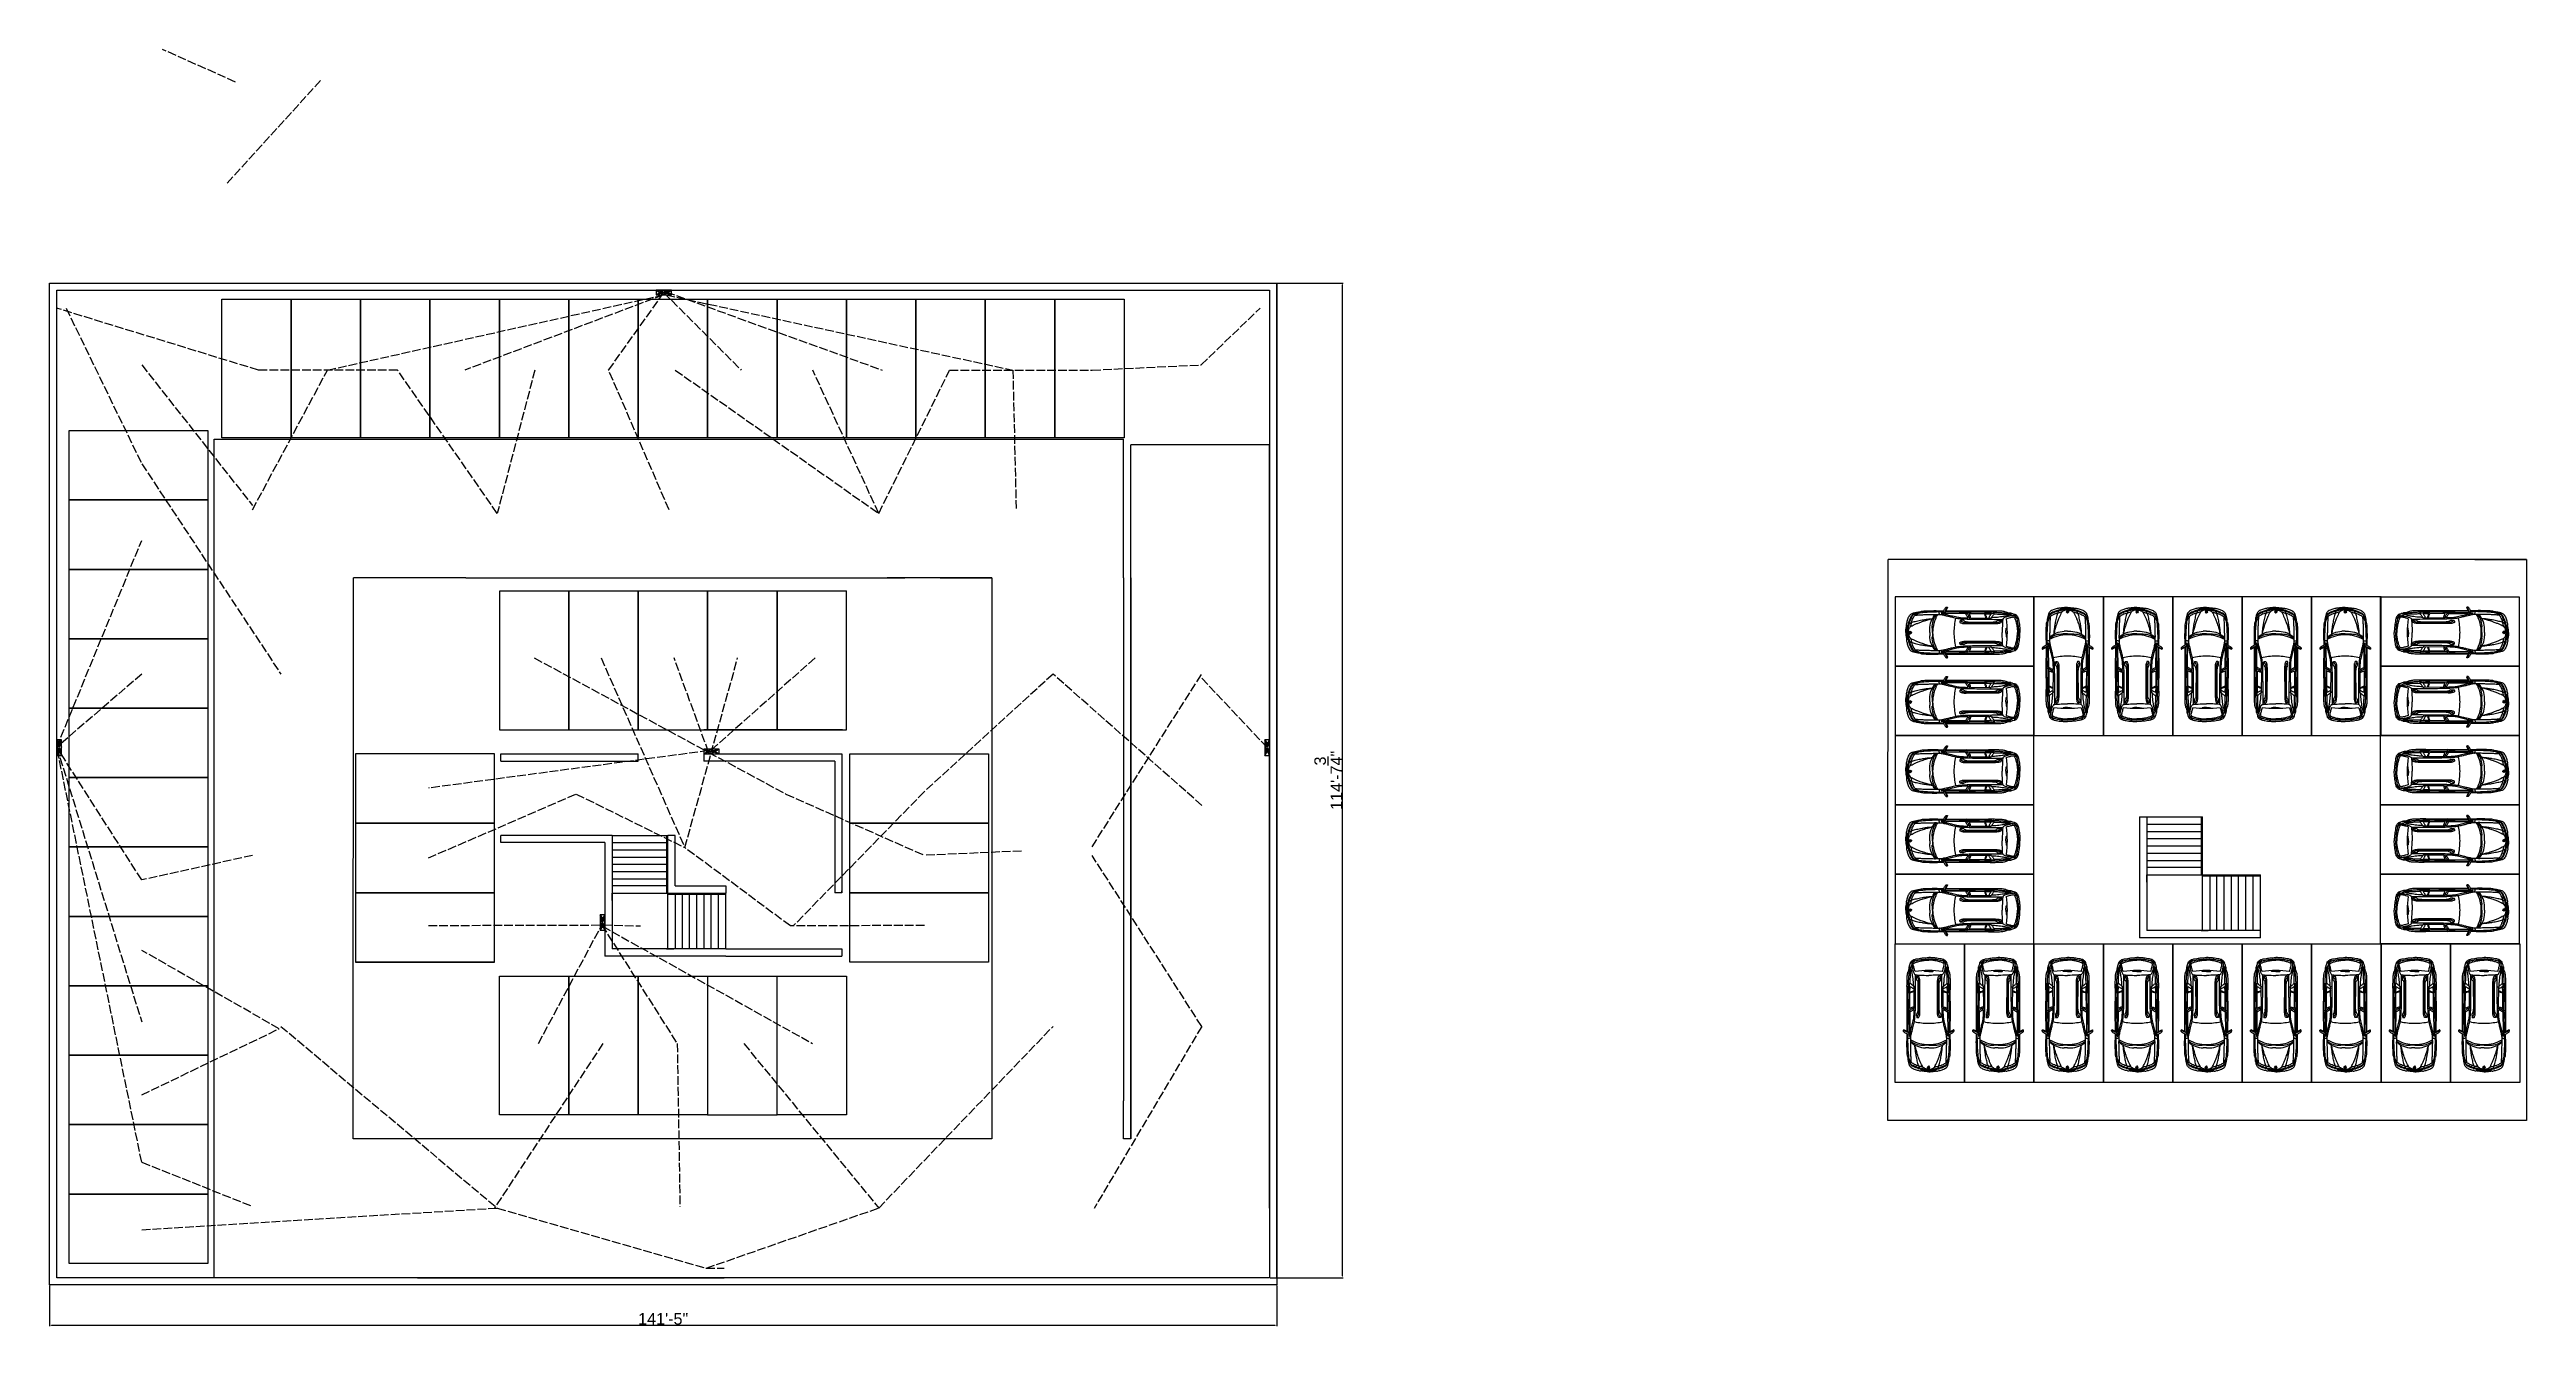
# Model space of a CAD drawing. Header units: millimetres. Extents: x 2390 to 13706, y 773 to 3840.
# Drawn here: x 2390 to 5816, y 773 to 2539 of the extents above.
import ezdxf

# ---------------------------------------------------------------- set-up
doc = ezdxf.new("R2010")
doc.units = ezdxf.units.MM
doc.linetypes.add('ACAD_ISO02W100', pattern=[15, 12, -3])
for name, color, linetype in [('cad-block.com', 7, 'Continuous'), ('conduit', 7, 'ACAD_ISO02W100'), ('emconduit', 1, 'ACAD_ISO02W100'), ('emfittings', 7, 'Continuous')]:
    doc.layers.add(name, color=color, linetype=linetype)
doc.styles.get("Standard").update_dxf_attribs({"font": 'arial.ttf'})
doc.dimstyles.new('dim', dxfattribs={"dimtxt": 16, "dimasz": 2.5, "dimexe": 1.25, "dimexo": 0.625, "dimtad": 1, "dimlunit": 4, "dimtxsty": 'Standard', "dimcen": 2.5, "dimadec": 0, "dimazin": 0, "dimtfac": 1, "dimtmove": 0, "dimatfit": 3, "dimfxl": 1, "dimarcsym": 0})

# ---------------------------------------------------------------- blocks, each defined once
blk = doc.blocks.new('*D2')
at = {"color": 0, "lineweight": -2, "transparency": 16777216}
for p, q in [((2390.4, 830), (2390.4, 773.7)), ((4087.5, 830), (4087.5, 773.7)), ((2392.9, 774.9), (4085, 774.9))]:
    blk.add_line(p, q, dxfattribs=at)
at = {"color": 0, "transparency": 16777216}
for points in [[(2392.9, 775.3), (2392.9, 774.5), (2390.4, 774.9)], [(4085, 775.3), (4085, 774.5), (4087.5, 774.9)]]:
    blk.add_solid(points, dxfattribs=at)
at = {"color": 0, "transparency": 16777216, "insert": (3238.9, 783.7), "char_height": 16, "attachment_point": 5}
blk.add_mtext('141\'-5"', dxfattribs=at)
blk = doc.blocks.new('*D3')
at = {"color": 0, "lineweight": -2, "transparency": 16777216}
for p, q in [((4088.1, 2216.5), (4179.3, 2216.5)), ((4178.1, 843.1), (4178.1, 2214)), ((4078.1, 840.6), (4179.3, 840.6))]:
    blk.add_line(p, q, dxfattribs=at)
at = {"color": 0, "transparency": 16777216}
for points in [[(4177.6, 2214), (4178.5, 2214), (4178.1, 2216.5)], [(4177.6, 843.1), (4178.5, 843.1), (4178.1, 840.6)]]:
    blk.add_solid(points, dxfattribs=at)
at = {"color": 0, "transparency": 16777216, "insert": (4158.6, 1528.6), "char_height": 16, "attachment_point": 5, "rotation": 90}
blk.add_mtext('114\'-7{\\H1x;\\S3/4;}"', dxfattribs=at)
blk = doc.blocks.new('A$C37D034A9')
for p, q in [((1533, 1782), (1647, 2021)), ((1562, 1788), (1667, 2000)), ((77, 1306), (97, 1306)), ((97, 1306), (101, 1337)), ((124, 1011), (125, 1030)), ((124, 1011), (125, 992)), ((125, 1030), (169, 1061)), ((125, 992), (169, 961)), ((143, 1011), (169, 1025)), ((143, 1011), (169, 997)), ((169, 1061), (220, 1028)), ((169, 1061), (169, 1025)), ((169, 1025), (195, 1011)), ((169, 997), (195, 1011)), ((169, 961), (169, 997)), ((169, 961), (220, 994)), ((220, 1028), (220, 1011)), ((220, 994), (220, 1011)), ((952, 1011), (952, 1141)), ((952, 1011), (952, 881)), ((1057, 1011), (1057, 1186)), ((1057, 1011), (1057, 836)), ((1303, 1870), (1510, 1871)), ((1333, 1841), (1499, 1842)), ((1566, 1795), (2446, 1790)), ((1595, 1854), (2145, 1850)), ((1632, 1724), (1596, 1795)), ((1604, 1871), (2421, 1875)), ((2377, 1764), (1609, 1770)), ((2129, 1840), (2382, 1837)), ((2374, 1848), (2422, 1848)), ((2377, 1764), (2450, 1763)), ((2406, 1363), (3533, 1364)), ((2421, 1875), (3234, 1871)), ((2422, 1848), (3133, 1841)), ((2459, 1400), (3499, 1399)), ((2525, 1762), (3133, 1759)), ((2540, 1426), (3453, 1428)), ((2583, 1587), (3400, 1593)), ((3158, 1831), (3480, 1822)), ((3168, 1758), (3400, 1751)), ((77, 715), (97, 715)), ((97, 715), (101, 685)), ((1303, 152), (1510, 151)), ((1333, 181), (1499, 180)), ((1533, 240), (1647, 0)), ((1562, 234), (1667, 22)), ((1566, 226), (2446, 231)), ((1595, 168), (2145, 172)), ((1632, 298), (1596, 227)), ((1604, 150), (2421, 146)), ((2377, 258), (1609, 252)), ((2129, 182), (2382, 185)), ((2374, 174), (2422, 174)), ((2377, 258), (2450, 258)), ((2406, 659), (3533, 657)), ((2421, 146), (3234, 150)), ((2422, 174), (3133, 180)), ((2459, 621), (3499, 623)), ((2525, 260), (3133, 263)), ((2540, 596), (3453, 594)), ((2583, 435), (3400, 429)), ((3158, 190), (3480, 200)), ((3168, 264), (3400, 271))]:
    blk.add_line(p, q)
for centre, radius, start, end in [((1821, 1134), 869, 136.71033, 179.54402), ((1853, 1236), 798, 141.87926, 183.61449), ((2544, 1010), 1461, 150.60457, 179.97848), ((2544, 1011), 1461, 180.02152, 209.39543), ((4391, 1013), 2458, 166.55485, 180.04792), ((4391, 1009), 2458, 179.95208, 193.44515), ((2250, 1967), 145, 241.65089, 297.15378), ((3251, 1930), 117, 238.4977, 298.20211), ((-73, 1012), 4110, 359.98923, 7.61333), ((-73, 1010), 4110, 352.38667, 0.01077), ((1821, 887), 869, 180.45598, 223.28967), ((1853, 786), 798, 176.38551, 218.12074), ((2250, 55), 145, 62.84622, 118.34911), ((3251, 91), 117, 61.79789, 121.5023)]:
    blk.add_arc(centre, radius, start, end)
for points, knots in [([(1527, 1784), (1518, 1785), (1503, 1789), (1494, 1821), (1503, 1863), (1531, 1908), (1554, 1955), (1577, 1993), (1609, 2018), (1640, 2024), (1666, 2018), (1667, 2005), (1667, 2000)], [0, 0, 0, 0, 0.0238674, 0.0459576, 0.0928721, 0.1559652, 0.2092168, 0.2528802, 0.29396, 0.3295755, 0.3493177, 0.3652101, 0.3652101, 0.3652101, 0.3652101]), ([(506, 1783), (512, 1792), (524, 1812), (559, 1829), (601, 1856), (688, 1866), (802, 1872), (932, 1876), (1053, 1879), (1152, 1881), (1229, 1881), (1272, 1875), (1296, 1872), (1303, 1870)], [0, 0, 0, 0, 0.0326993, 0.0711104, 0.1154542, 0.1883548, 0.3342533, 0.4716751, 0.5906313, 0.709353, 0.7812775, 0.8251283, 0.8483376, 0.8483376, 0.8483376, 0.8483376]), ([(1562, 1788), (1559, 1785), (1548, 1777), (1535, 1781), (1527, 1784)], [0.60973338, 0.60973338, 0.60973338, 0.60973338, 0.62203277, 0.64851229, 0.64851229, 0.64851229, 0.64851229]), ([(3520, 1748), (3581, 1747), (3691, 1746), (3850, 1741), (3998, 1734), (4129, 1733), (4218, 1706), (4256, 1686), (4267, 1680)], [0, 0, 0, 0, 0.1893068, 0.338908, 0.4944806, 0.646686, 0.7418914, 0.7794792, 0.7794792, 0.7794792, 0.7794792]), ([(506, 239), (512, 229), (524, 210), (559, 193), (601, 166), (688, 156), (802, 149), (932, 145), (1053, 143), (1152, 140), (1229, 141), (1272, 147), (1296, 150), (1303, 152)], [0, 0, 0, 0, 0.0326993, 0.0711104, 0.1154542, 0.1883548, 0.3342533, 0.4716751, 0.5906313, 0.709353, 0.7812775, 0.8251283, 0.8483376, 0.8483376, 0.8483376, 0.8483376]), ([(1527, 238), (1518, 236), (1503, 233), (1494, 201), (1503, 159), (1531, 113), (1554, 67), (1577, 29), (1609, 3), (1640, -2), (1666, 4), (1667, 16), (1667, 22)], [0, 0, 0, 0, 0.0238674, 0.0459576, 0.0928721, 0.1559652, 0.2092168, 0.2528802, 0.29396, 0.3295755, 0.3493177, 0.3652101, 0.3652101, 0.3652101, 0.3652101]), ([(1562, 234), (1559, 237), (1548, 244), (1535, 241), (1527, 238)], [0.60973338, 0.60973338, 0.60973338, 0.60973338, 0.62203277, 0.64851229, 0.64851229, 0.64851229, 0.64851229]), ([(3520, 273), (3581, 274), (3691, 276), (3850, 281), (3998, 288), (4129, 289), (4218, 316), (4256, 336), (4267, 341)], [0, 0, 0, 0, 0.1893068, 0.338908, 0.4944806, 0.646686, 0.7418914, 0.7794792, 0.7794792, 0.7794792, 0.7794792])]:
    blk.add_open_spline(points, degree=3, knots=knots)
for points in [[(0, 1011), (5, 1127), (21, 1247), (32, 1305), (33, 1321), (24, 1333), (36, 1388), (54, 1464), (77, 1541), (108, 1616), (149, 1686), (201, 1744), (255, 1773), (362, 1801), (477, 1826), (556, 1828)], [(0, 1011), (5, 895), (21, 775), (32, 717), (33, 701), (24, 689), (36, 634), (54, 558), (77, 481), (108, 406), (149, 336), (201, 278), (255, 249), (362, 221), (477, 196), (556, 193)], [(42, 1011), (41, 1079), (50, 1171), (61, 1221), (71, 1274), (77, 1306)], [(42, 1011), (41, 943), (50, 850), (61, 800), (71, 748), (77, 715)], [(59, 1011), (60, 1104), (64, 1161), (75, 1226), (97, 1306)], [(59, 1011), (60, 918), (64, 860), (75, 796), (97, 715)], [(75, 1011), (80, 1139), (95, 1249), (121, 1352)], [(75, 1011), (80, 883), (95, 773), (121, 670)], [(93, 1011), (98, 1142), (112, 1234), (127, 1301), (142, 1367)], [(93, 1011), (98, 880), (112, 788), (127, 721), (142, 655)], [(101, 1337), (123, 1418), (151, 1493), (175, 1558), (217, 1652), (239, 1691), (260, 1716), (291, 1741), (333, 1763), (393, 1782), (486, 1807), (525, 1808)], [(101, 1337), (145, 1369), (196, 1395), (248, 1415), (327, 1442), (430, 1465), (531, 1488), (646, 1509), (789, 1532), (952, 1553), (1066, 1565)], [(107, 1011), (113, 1112), (134, 1166), (170, 1227), (188, 1243), (246, 1274), (342, 1323), (459, 1374), (600, 1427), (692, 1457), (798, 1490), (880, 1516), (968, 1538), (1066, 1565)], [(107, 1011), (113, 910), (134, 856), (170, 795), (188, 778), (246, 748), (342, 699), (459, 648), (600, 595), (692, 565), (798, 531), (880, 506), (968, 484), (1066, 457)], [(142, 1367), (173, 1473), (212, 1562), (252, 1656), (267, 1680), (294, 1710), (325, 1733), (362, 1752), (416, 1767), (506, 1783)], [(172, 1228), (195, 1281), (216, 1348), (235, 1428), (255, 1496), (290, 1580), (324, 1641), (370, 1704), (416, 1740), (488, 1777), (522, 1788), (620, 1806), (723, 1814), (845, 1825), (990, 1832), (1121, 1837), (1333, 1841)], [(369, 1703), (538, 1712), (716, 1722), (898, 1723), (1089, 1728), (1188, 1730), (1226, 1728), (1341, 1728), (1415, 1724), (1555, 1692), (1672, 1664), (1812, 1631), (2001, 1584)], [(1352, 1727), (1342, 1750), (1335, 1772), (1331, 1802), (1332, 1829), (1333, 1841), (1333, 1870)], [(1501, 1799), (1450, 1797), (1425, 1795), (1414, 1786), (1442, 1768), (1516, 1749), (1661, 1718), (1867, 1668), (2094, 1614), (2123, 1608), (2235, 1599), (2328, 1593), (2431, 1590), (2478, 1589)], [(2001, 1584), (2149, 1565), (2242, 1556), (2382, 1547), (2662, 1538), (2990, 1536), (3868, 1534)], [(2129, 1840), (2160, 1857), (2205, 1866), (2323, 1864), (2356, 1858), (2369, 1853), (2382, 1837)], [(2298, 1495), (2227, 1493), (2188, 1490), (2170, 1486), (2162, 1472), (2158, 1444), (2159, 1409)], [(2159, 1409), (2206, 1389), (2256, 1371), (2328, 1364), (2406, 1363)], [(2170, 1486), (2208, 1457), (2258, 1429), (2309, 1413), (2355, 1405), (2392, 1400), (2459, 1400)], [(2298, 1495), (2363, 1453), (2431, 1436), (2540, 1426)], [(2478, 1589), (2467, 1628), (2457, 1648), (2438, 1676), (2405, 1726), (2377, 1764)], [(2540, 1541), (2537, 1580), (2530, 1607), (2517, 1648), (2494, 1697), (2459, 1750), (2449, 1765), (2446, 1790), (2431, 1828), (2405, 1875)], [(2446, 1790), (3111, 1780), (3525, 1772)], [(2583, 1587), (2583, 1617), (2575, 1649), (2560, 1686), (2548, 1714), (2525, 1762)], [(3133, 1841), (3175, 1856), (3237, 1860), (3329, 1858), (3376, 1849), (3400, 1836), (3415, 1824)], [(3133, 1841), (3139, 1836), (3148, 1833), (3158, 1831)], [(3191, 1591), (3192, 1623), (3182, 1652), (3159, 1707), (3133, 1759)], [(3221, 1592), (3223, 1614), (3219, 1632), (3207, 1663), (3168, 1758)], [(3234, 1871), (3367, 1877), (3478, 1877), (3649, 1874), (3831, 1867), (3907, 1856), (3975, 1839), (4011, 1823), (4039, 1809), (4063, 1800), (4141, 1794), (4176, 1791), (4203, 1781), (4206, 1772)], [(3400, 1751), (3370, 1708), (3351, 1673), (3330, 1636), (3313, 1592)], [(3380, 1535), (3385, 1564), (3400, 1593), (3427, 1631), (3474, 1684), (3502, 1721), (3519, 1746), (3525, 1772), (3520, 1792), (3501, 1809), (3480, 1822)], [(3412, 1611), (3586, 1621), (3845, 1653), (3978, 1678), (4162, 1721)], [(3453, 1428), (3553, 1433), (3585, 1438), (3623, 1460), (3667, 1494)], [(3480, 1822), (3657, 1812), (3818, 1800), (3980, 1782), (4142, 1767)], [(3499, 1399), (3610, 1403), (3658, 1410), (3700, 1424), (3748, 1448), (3789, 1478), (3805, 1496)], [(3533, 1364), (3632, 1368), (3705, 1377), (3747, 1386), (3788, 1402), (3808, 1411)], [(3667, 1494), (3723, 1496), (3779, 1498), (3805, 1496), (3810, 1452), (3808, 1411)], [(4380, 1599), (4372, 1619), (4359, 1640), (4330, 1666), (4301, 1677), (4277, 1680), (4226, 1677), (4058, 1642), (3942, 1604), (3896, 1575), (3876, 1557), (3866, 1522), (3859, 1410), (3845, 1118), (3845, 1011)], [(4380, 423), (4372, 403), (4359, 382), (4330, 356), (4301, 345), (4277, 341), (4226, 345), (4058, 380), (3942, 418), (3896, 447), (3876, 464), (3866, 500), (3859, 612), (3845, 903), (3845, 1011)], [(3994, 1011), (3994, 1069), (4003, 1165), (4007, 1181), (4034, 1182)], [(3994, 1011), (3994, 953), (4003, 857), (4007, 840), (4034, 839)], [(4001, 1556), (4088, 1584), (4229, 1620), (4268, 1628), (4315, 1615), (4349, 1562), (4392, 1442), (4430, 1267), (4449, 1108), (4449, 1011)], [(4001, 465), (4088, 437), (4229, 402), (4268, 394), (4315, 407), (4349, 460), (4392, 580), (4430, 754), (4449, 914), (4449, 1011)], [(4034, 1734), (4070, 1751), (4126, 1762), (4172, 1770), (4206, 1772), (4234, 1772), (4261, 1761), (4353, 1736), (4404, 1711), (4430, 1682), (4458, 1643), (4485, 1576), (4511, 1448), (4531, 1340), (4539, 1255), (4548, 1180), (4553, 1077), (4553, 1011)], [(4034, 288), (4070, 270), (4126, 259), (4172, 252), (4206, 250), (4234, 249), (4261, 261), (4353, 286), (4404, 311), (4430, 339), (4458, 378), (4485, 445), (4511, 574), (4531, 682), (4539, 767), (4548, 841), (4553, 944), (4553, 1011)], [(4319, 1744), (4375, 1679), (4413, 1588), (4452, 1426), (4478, 1274), (4492, 1011)], [(4319, 278), (4375, 343), (4413, 434), (4452, 595), (4478, 748), (4492, 1011)], [(4488, 1565), (4460, 1578), (4443, 1591), (4435, 1599), (4409, 1600), (4380, 1599)], [(101, 685), (123, 603), (151, 529), (175, 464), (217, 370), (239, 330), (260, 305), (291, 280), (333, 259), (393, 239), (486, 215), (525, 213)], [(101, 685), (145, 653), (196, 627), (248, 607), (327, 580), (430, 557), (531, 534), (646, 513), (789, 490), (952, 469), (1066, 457)], [(142, 655), (173, 549), (212, 459), (252, 366), (267, 342), (294, 311), (325, 289), (362, 270), (416, 255), (506, 239)], [(172, 793), (195, 741), (216, 674), (235, 594), (255, 525), (290, 441), (324, 381), (370, 318), (416, 282), (488, 245), (522, 234), (620, 216), (723, 207), (845, 196), (990, 190), (1121, 185), (1333, 181)], [(369, 319), (538, 310), (716, 300), (898, 299), (1089, 294), (1188, 292), (1226, 293), (1341, 294), (1415, 298), (1555, 329), (1672, 357), (1812, 391), (2001, 437)], [(1352, 294), (1342, 272), (1335, 249), (1331, 219), (1332, 193), (1333, 181), (1333, 152)], [(1501, 222), (1450, 224), (1425, 226), (1414, 236), (1442, 253), (1516, 273), (1661, 304), (1867, 354), (2094, 407), (2123, 414), (2235, 422), (2328, 429), (2431, 432), (2478, 433)], [(2001, 437), (2149, 457), (2242, 465), (2382, 474), (2662, 483), (2990, 486), (3868, 488)], [(2129, 182), (2160, 164), (2205, 156), (2323, 157), (2356, 163), (2369, 169), (2382, 185)], [(2298, 526), (2227, 528), (2188, 531), (2170, 535), (2162, 550), (2158, 578), (2159, 613)], [(2159, 613), (2206, 633), (2256, 651), (2328, 658), (2406, 659)], [(2170, 535), (2208, 564), (2258, 592), (2309, 609), (2355, 617), (2392, 621), (2459, 621)], [(2298, 526), (2363, 569), (2431, 586), (2540, 596)], [(2478, 433), (2467, 394), (2457, 374), (2438, 346), (2405, 295), (2377, 258)], [(2540, 481), (2537, 442), (2530, 415), (2517, 373), (2494, 325), (2459, 271), (2449, 257), (2446, 231), (2431, 193), (2405, 146)], [(2446, 231), (3111, 242), (3525, 249)], [(2583, 435), (2583, 405), (2575, 372), (2560, 336), (2548, 308), (2525, 260)], [(3191, 430), (3192, 398), (3182, 369), (3159, 315), (3133, 263)], [(3133, 180), (3175, 166), (3237, 161), (3329, 164), (3376, 173), (3400, 185), (3415, 198)], [(3133, 180), (3139, 186), (3148, 189), (3158, 190)], [(3221, 430), (3223, 407), (3219, 390), (3207, 358), (3168, 264)], [(3234, 150), (3367, 144), (3478, 145), (3649, 148), (3831, 155), (3907, 166), (3975, 183), (4011, 199), (4039, 213), (4063, 222), (4141, 227), (4176, 230), (4203, 241), (4206, 250)], [(3400, 271), (3370, 314), (3351, 349), (3330, 386), (3313, 429)], [(3380, 486), (3385, 457), (3400, 429), (3427, 391), (3474, 338), (3502, 301), (3519, 276), (3525, 249), (3520, 230), (3501, 213), (3480, 200)], [(3412, 411), (3586, 401), (3845, 369), (3978, 343), (4162, 301)], [(3453, 594), (3553, 589), (3585, 583), (3623, 561), (3667, 527)], [(3480, 200), (3657, 210), (3818, 221), (3980, 239), (4142, 255)], [(3499, 623), (3610, 619), (3658, 612), (3700, 598), (3748, 573), (3789, 544), (3805, 526)], [(3533, 657), (3632, 654), (3705, 645), (3747, 635), (3788, 620), (3808, 610)], [(3667, 527), (3723, 526), (3779, 524), (3805, 526), (3810, 570), (3808, 610)], [(4488, 457), (4460, 443), (4443, 431), (4435, 423), (4409, 422), (4380, 423)]]:
    blk.add_spline(points, degree=3)

msp = doc.modelspace()

# ---------------------------------------------------------------- linework, layer by layer
for p, q in [((4087.479, 840.645), (4087.479, 2216.514)), ((2618.001, 841.43), (2618.001, 2000.636)), ((2618.001, 2000.636), (3813.881, 2000.636)), ((3813.881, 2000.636), (3875.479, 2000.636)), ((3875.479, 2000.475), (3875.479, 2000.636)), ((3875.479, 1808.636), (3875.479, 2000.475)), ((4077.479, 1992.645), (3885.479, 1992.645)), ((3885.479, 1808.636), (3885.479, 1992.645)), ((4077.479, 1032.645), (4077.479, 1992.645)), ((4932.432, 1302.65), (4932.895, 1834.057)), ((5815.53, 1834.057), (4932.895, 1834.057)), ((5743.932, 1834.057), (5815.53, 1834.057)), ((5815.53, 1834.057), (5815.53, 1302.65)), ((2810.393, 1032.645), (2810.844, 1808.636)), ((2965.921, 1808.636), (2810.844, 1808.636)), ((2965.921, 1808.636), (3572.882, 1808.636)), ((3492.146, 1790.356), (3492.381, 1790.569)), ((3492.381, 1790.344), (3492.381, 1790.569)), ((3693.479, 1808.636), (3548.728, 1808.636)), ((3621.881, 1808.636), (3693.479, 1808.636)), ((3693.479, 1808.636), (3693.479, 1277.23)), ((3875.479, 1808.636), (3875.479, 1085.23)), ((3885.479, 1032.645), (3885.479, 1808.636)), ((3885.479, 1808.636), (3885.479, 1032.645)), ((3012.381, 1598.344), (3204.381, 1598.344)), ((3487.016, 1598.344), (3295.016, 1598.344)), ((3014.596, 1555.23), (3014.596, 1565.23)), ((3014.596, 1565.23), (3204.381, 1565.23)), ((3014.596, 1555.23), (3204.381, 1555.23)), ((3204.381, 1555.23), (3204.381, 1565.23)), ((3295.016, 1565.23), (3295.016, 1555.23)), ((3295.016, 1565.23), (3486.113, 1565.23)), ((3476.113, 1555.23), (3295.016, 1555.23)), ((3476.113, 1555.23), (3476.113, 1373.23)), ((3486.113, 1565.23), (3486.113, 1373.23)), ((5280.53, 1477.951), (5365.53, 1477.951)), ((5280.53, 1477.951), (5280.53, 1387.951)), ((5290.53, 1477.951), (5290.53, 1387.951)), ((5290.53, 1477.951), (5290.53, 1387.951)), ((5365.53, 1477.951), (5365.53, 1397.951)), ((5365.53, 1477.951), (5367.53, 1477.951)), ((5367.53, 1397.951), (5367.53, 1477.951)), ((3158.479, 1452.531), (3014.596, 1452.531)), ((3014.596, 1442.531), (3014.596, 1452.531)), ((3158.479, 1442.531), (3014.596, 1442.531)), ((3168.479, 1452.531), (3158.479, 1452.531)), ((3158.479, 1442.531), (3158.479, 1362.531)), ((3158.479, 1442.531), (3158.479, 1362.531)), ((3168.479, 1452.531), (3168.479, 1362.531)), ((3168.479, 1452.531), (3243.479, 1452.531)), ((3168.479, 1452.531), (3168.479, 1362.531)), ((3168.479, 1452.531), (3168.479, 1362.531)), ((3168.479, 1452.531), (3243.479, 1452.531)), ((3168.479, 1452.531), (3168.479, 1362.531)), ((3168.479, 1442.531), (3243.479, 1442.531)), ((3168.479, 1442.531), (3243.479, 1442.531)), ((3243.479, 1452.531), (3243.479, 1372.531)), ((3243.479, 1452.531), (3245.479, 1452.531)), ((3243.479, 1452.531), (3243.479, 1372.531)), ((3243.479, 1452.531), (3245.479, 1452.531)), ((3245.479, 1372.531), (3245.479, 1452.531)), ((3255.479, 1452.531), (3245.479, 1452.531)), ((3245.479, 1372.531), (3245.479, 1452.531)), ((3255.479, 1382.531), (3255.479, 1452.531)), ((5290.53, 1467.951), (5365.53, 1467.951)), ((5290.53, 1457.951), (5365.53, 1457.951)), ((5290.53, 1447.951), (5365.53, 1447.951)), ((3168.479, 1432.531), (3243.479, 1432.531)), ((3168.479, 1432.531), (3243.479, 1432.531)), ((3168.479, 1422.531), (3243.479, 1422.531)), ((3168.479, 1422.531), (3243.479, 1422.531)), ((3168.479, 1412.531), (3243.479, 1412.531)), ((3168.479, 1412.531), (3243.479, 1412.531)), ((5290.53, 1437.951), (5365.53, 1437.951)), ((5290.53, 1427.951), (5365.53, 1427.951)), ((5290.53, 1417.951), (5365.53, 1417.951)), ((5365.53, 1407.951), (5290.53, 1407.951)), ((3168.479, 1402.531), (3243.479, 1402.531)), ((3168.479, 1402.531), (3243.479, 1402.531)), ((3168.479, 1392.531), (3243.479, 1392.531)), ((3168.479, 1392.531), (3243.479, 1392.531)), ((3243.479, 1382.531), (3168.479, 1382.531)), ((3243.479, 1382.531), (3168.479, 1382.531)), ((3168.479, 1362.531), (3168.479, 1372.531)), ((3168.479, 1362.531), (3168.479, 1372.531)), ((3168.479, 1372.531), (3243.479, 1372.531)), ((3168.479, 1372.531), (3243.479, 1372.531)), ((3243.479, 1372.531), (3245.479, 1372.531)), ((3243.479, 1372.531), (3245.479, 1372.531)), ((3245.479, 1372.531), (3325.479, 1372.531)), ((3245.479, 1370.531), (3245.479, 1372.531)), ((3245.479, 1372.531), (3325.479, 1372.531)), ((3245.479, 1370.531), (3245.479, 1372.531)), ((3325.479, 1370.531), (3245.479, 1370.531)), ((3245.479, 1295.531), (3245.479, 1370.531)), ((3325.479, 1370.531), (3245.479, 1370.531)), ((3245.479, 1295.531), (3245.479, 1370.531)), ((3255.479, 1382.531), (3325.479, 1382.531)), ((3255.479, 1370.531), (3255.479, 1295.531)), ((3255.479, 1370.531), (3255.479, 1295.531)), ((3265.479, 1295.531), (3265.479, 1370.531)), ((3265.479, 1295.531), (3265.479, 1370.531)), ((3275.479, 1295.531), (3275.479, 1370.531)), ((3275.479, 1295.531), (3275.479, 1370.531)), ((3285.479, 1295.531), (3285.479, 1370.531)), ((3285.479, 1295.531), (3285.479, 1370.531)), ((3295.479, 1295.531), (3295.479, 1370.531)), ((3295.479, 1295.531), (3295.479, 1370.531)), ((3305.479, 1295.531), (3305.479, 1370.531)), ((3305.479, 1295.531), (3305.479, 1370.531)), ((3315.479, 1295.531), (3315.479, 1370.531)), ((3315.479, 1295.531), (3315.479, 1370.531)), ((3325.479, 1382.531), (3325.479, 1372.531)), ((3325.479, 1370.531), (3325.479, 1372.531)), ((3325.479, 1370.531), (3325.479, 1372.531)), ((3325.479, 1295.531), (3325.479, 1370.531)), ((3325.479, 1295.531), (3325.479, 1370.531)), ((3486.113, 1373.23), (3476.113, 1373.23)), ((3486.113, 1373.23), (3486.113, 1375.709)), ((5280.53, 1387.951), (5280.53, 1320.951)), ((5290.53, 1387.951), (5290.53, 1397.951)), ((5290.53, 1387.951), (5290.53, 1397.951)), ((5290.53, 1397.951), (5365.53, 1397.951)), ((5290.53, 1387.951), (5290.53, 1320.951)), ((5290.53, 1387.951), (5290.53, 1320.951)), ((5365.53, 1397.951), (5367.53, 1397.951)), ((5367.53, 1397.951), (5447.53, 1397.951)), ((5367.53, 1395.951), (5367.53, 1397.951)), ((5447.53, 1395.951), (5367.53, 1395.951)), ((5367.53, 1320.951), (5367.53, 1395.951)), ((5377.53, 1395.951), (5377.53, 1320.951)), ((5387.53, 1320.951), (5387.53, 1395.951)), ((5397.53, 1320.951), (5397.53, 1395.951)), ((5407.53, 1320.951), (5407.53, 1395.951)), ((5417.53, 1320.951), (5417.53, 1395.951)), ((5427.53, 1320.951), (5427.53, 1395.951)), ((5437.53, 1320.951), (5437.53, 1395.951)), ((5447.53, 1395.951), (5447.53, 1397.951)), ((5447.53, 1310.951), (5447.53, 1395.951)), ((3158.479, 1362.531), (3158.479, 1285.531)), ((3158.479, 1362.531), (3158.479, 1285.531)), ((3168.479, 1362.531), (3168.479, 1295.531)), ((3168.479, 1362.531), (3168.479, 1295.531)), ((3168.479, 1362.531), (3168.479, 1295.531)), ((4932.219, 1058.066), (4932.219, 1312.65)), ((5280.53, 1320.951), (5280.53, 1310.951)), ((5290.53, 1310.951), (5280.53, 1310.951)), ((5365.53, 1320.951), (5290.53, 1320.951)), ((5365.53, 1320.951), (5290.53, 1320.951)), ((5447.53, 1320.951), (5290.53, 1320.951)), ((5447.53, 1310.951), (5290.53, 1310.951)), ((5365.53, 1320.951), (5375.53, 1320.951)), ((5447.53, 1320.951), (5365.53, 1320.951)), ((5365.53, 1320.951), (5375.53, 1320.951)), ((5447.53, 1320.951), (5365.53, 1320.951)), ((5437.53, 1320.951), (5437.53, 1321.745)), ((5815.53, 1302.65), (5815.53, 1058.066)), ((3005.628, 1277.23), (2813.628, 1277.23)), ((3325.479, 1285.531), (3158.479, 1285.531)), ((3325.479, 1285.531), (3158.479, 1285.531)), ((3243.479, 1295.531), (3168.479, 1295.531)), ((3243.479, 1295.531), (3168.479, 1295.531)), ((3325.479, 1295.531), (3168.479, 1295.531)), ((3243.479, 1295.531), (3168.479, 1295.531)), ((3243.479, 1295.531), (3168.479, 1295.531)), ((3325.479, 1295.531), (3168.479, 1295.531)), ((3243.479, 1295.531), (3253.479, 1295.531)), ((3325.479, 1295.531), (3243.479, 1295.531)), ((3243.479, 1295.531), (3253.479, 1295.531)), ((3325.479, 1295.531), (3243.479, 1295.531)), ((3243.479, 1295.531), (3253.479, 1295.531)), ((3243.479, 1295.531), (3253.479, 1295.531)), ((3315.479, 1295.531), (3315.479, 1296.325)), ((3315.479, 1295.531), (3315.479, 1296.325)), ((3325.479, 1295.531), (3486.113, 1295.531)), ((3325.479, 1285.531), (3486.113, 1285.531)), ((3486.113, 1295.531), (3486.113, 1285.531)), ((3689.022, 1277.23), (3497.022, 1277.23)), ((3693.479, 1277.23), (3693.479, 1032.645)), ((3300.381, 1257.88), (3396.381, 1257.88)), ((4932.219, 1058.066), (4932.265, 1110.65)), ((3300.381, 1065.88), (3396.381, 1065.88)), ((3875.479, 1032.645), (3875.479, 1085.23)), ((3693.479, 1032.645), (2810.168, 1032.645)), ((3693.479, 1032.73), (3537.718, 1032.73)), ((3885.479, 1032.645), (3875.479, 1032.645)), ((5815.53, 1058.066), (4932.219, 1058.066)), ((2820.001, 840.637), (2820.001, 840.645))]:
    msp.add_line(p, q)
for points in [[(2390.386, 1836.531), (2390.386, 2216.514), (2890.386, 2216.514)], [(3034.386, 2216.514), (3534.386, 2216.514)], [(4077.479, 1896.645), (4077.479, 1992.645), (3885.479, 1992.645)], [(2390.386, 1312.549), (2390.386, 1692.531)], [(4087.479, 1210.628), (4087.479, 830.645), (3587.479, 830.645)], [(4077.479, 936.645), (4077.479, 1032.645)], [(2899.367, 840.645), (3323.421, 840.645)], [(3443.479, 830.645), (2943.479, 830.645)]]:
    msp.add_lwpolyline(points)
for points in [[(2390.386, 2216.514), (4087.479, 2216.514), (4087.479, 830.645), (2390.386, 830.645)], [(2400.386, 2206.514), (4077.479, 2206.514), (4077.479, 840.645), (2400.386, 840.645)], [(2628.414, 2002.199), (2628.414, 2194.199), (2724.414, 2194.199), (2724.414, 2002.199)], [(2724.414, 2002.199), (2724.414, 2194.199), (2820.414, 2194.199), (2820.414, 2002.199)], [(2820.414, 2002.199), (2820.414, 2194.199), (2916.414, 2194.199), (2916.414, 2002.199)], [(2916.414, 2002.199), (2916.414, 2194.199), (3012.414, 2194.199), (3012.414, 2002.199)], [(3012.414, 2002.199), (3012.414, 2194.199), (3108.414, 2194.199), (3108.414, 2002.199)], [(3108.414, 2002.199), (3108.414, 2194.199), (3204.414, 2194.199), (3204.414, 2002.199)], [(3204.414, 2002.199), (3204.414, 2194.199), (3300.414, 2194.199), (3300.414, 2002.199)], [(3300.414, 2002.199), (3300.414, 2194.199), (3396.414, 2194.199), (3396.414, 2002.199)], [(3396.414, 2002.199), (3396.414, 2194.199), (3492.414, 2194.199), (3492.414, 2002.199)], [(3492.414, 2002.199), (3492.414, 2194.199), (3588.414, 2194.199), (3588.414, 2002.199)], [(3588.414, 2002.199), (3588.414, 2194.199), (3684.414, 2194.199), (3684.414, 2002.199)], [(3684.414, 2002.199), (3684.414, 2194.199), (3780.414, 2194.199), (3780.414, 2002.199)], [(3780.414, 2002.199), (3780.414, 2194.199), (3876.414, 2194.199), (3876.414, 2002.199)], [(2609.397, 1916.417), (2417.397, 1916.417), (2417.397, 2012.417), (2609.397, 2012.417)], [(2609.397, 1820.417), (2417.397, 1820.417), (2417.397, 1916.417), (2609.397, 1916.417)], [(2609.397, 1724.417), (2417.397, 1724.417), (2417.397, 1820.417), (2609.397, 1820.417)], [(3012.381, 1790.344), (3012.381, 1598.344), (3108.381, 1598.344), (3108.381, 1790.344)], [(3108.381, 1790.344), (3108.381, 1598.344), (3204.381, 1598.344), (3204.381, 1790.344)], [(3204.381, 1790.344), (3204.381, 1598.344), (3300.381, 1598.344), (3300.381, 1790.344)], [(3300.381, 1790.344), (3300.381, 1598.344), (3396.381, 1598.344), (3396.381, 1790.344)], [(3396.381, 1790.344), (3396.381, 1598.344), (3492.381, 1598.344), (3492.381, 1790.344)], [(4942.432, 1686.65), (5134.432, 1686.65), (5134.432, 1782.65), (4942.432, 1782.65)], [(5134.432, 1782.65), (5134.432, 1590.65), (5230.432, 1590.65), (5230.432, 1782.65)], [(5230.432, 1782.65), (5230.432, 1590.65), (5326.432, 1590.65), (5326.432, 1782.65)], [(5326.432, 1782.65), (5326.432, 1590.65), (5422.432, 1590.65), (5422.432, 1782.65)], [(5422.432, 1782.65), (5422.432, 1590.65), (5518.432, 1590.65), (5518.432, 1782.65)], [(5518.432, 1782.65), (5518.432, 1590.65), (5614.432, 1590.65), (5614.432, 1782.65)], [(5805.53, 1686.65), (5613.53, 1686.65), (5613.53, 1782.65), (5805.53, 1782.65)], [(2609.397, 1628.417), (2417.397, 1628.417), (2417.397, 1724.417), (2609.397, 1724.417)], [(4942.432, 1590.65), (5134.432, 1590.65), (5134.432, 1686.65), (4942.432, 1686.65)], [(5805.53, 1590.65), (5613.53, 1590.65), (5613.53, 1686.65), (5805.53, 1686.65)], [(2609.397, 1532.417), (2417.397, 1532.417), (2417.397, 1628.417), (2609.397, 1628.417)], [(4942.432, 1494.65), (5134.432, 1494.65), (5134.432, 1590.65), (4942.432, 1590.65)], [(5805.53, 1494.65), (5613.53, 1494.65), (5613.53, 1590.65), (5805.53, 1590.65)], [(2813.628, 1469.23), (3005.628, 1469.23), (3005.628, 1565.23), (2813.628, 1565.23)], [(3689.022, 1469.23), (3497.022, 1469.23), (3497.022, 1565.23), (3689.022, 1565.23)], [(2609.397, 1436.417), (2417.397, 1436.417), (2417.397, 1532.417), (2609.397, 1532.417)], [(4942.432, 1398.65), (5134.432, 1398.65), (5134.432, 1494.65), (4942.432, 1494.65)], [(5805.53, 1398.65), (5613.53, 1398.65), (5613.53, 1494.65), (5805.53, 1494.65)], [(2813.628, 1373.23), (3005.628, 1373.23), (3005.628, 1469.23), (2813.628, 1469.23)], [(3689.022, 1373.23), (3497.022, 1373.23), (3497.022, 1469.23), (3689.022, 1469.23)], [(2609.397, 1340.417), (2417.397, 1340.417), (2417.397, 1436.417), (2609.397, 1436.417)], [(2813.628, 1277.23), (3005.628, 1277.23), (3005.628, 1373.23), (2813.628, 1373.23)], [(3689.022, 1277.23), (3497.022, 1277.23), (3497.022, 1373.23), (3689.022, 1373.23)], [(4942.432, 1302.65), (5134.432, 1302.65), (5134.432, 1398.65), (4942.432, 1398.65)], [(5805.53, 1302.65), (5613.53, 1302.65), (5613.53, 1398.65), (5805.53, 1398.65)], [(2609.397, 1244.417), (2417.397, 1244.417), (2417.397, 1340.417), (2609.397, 1340.417)], [(4942.432, 1110.65), (4942.432, 1302.65), (5038.432, 1302.65), (5038.432, 1110.65)], [(5038.432, 1110.65), (5038.432, 1302.65), (5134.432, 1302.65), (5134.432, 1110.65)], [(5134.432, 1110.65), (5134.432, 1302.65), (5230.432, 1302.65), (5230.432, 1110.65)], [(5230.432, 1110.65), (5230.432, 1302.65), (5326.432, 1302.65), (5326.432, 1110.65)], [(5326.432, 1110.65), (5326.432, 1302.65), (5422.432, 1302.65), (5422.432, 1110.65)], [(5422.432, 1110.65), (5422.432, 1302.65), (5518.432, 1302.65), (5518.432, 1110.65)], [(5518.432, 1110.65), (5518.432, 1302.65), (5614.432, 1302.65), (5614.432, 1110.65)], [(5614.432, 1110.65), (5614.432, 1302.65), (5710.432, 1302.65), (5710.432, 1110.65)], [(5710.432, 1110.65), (5710.432, 1302.65), (5806.432, 1302.65), (5806.432, 1110.65)], [(2609.397, 1148.417), (2417.397, 1148.417), (2417.397, 1244.417), (2609.397, 1244.417)], [(3012.381, 1065.88), (3012.381, 1257.88), (3108.381, 1257.88), (3108.381, 1065.88)], [(3108.381, 1065.88), (3108.381, 1257.88), (3204.381, 1257.88), (3204.381, 1065.88)], [(3204.381, 1065.88), (3204.381, 1257.88), (3300.381, 1257.88), (3300.381, 1065.88)], [(3396.381, 1065.88), (3396.381, 1257.88), (3492.381, 1257.88), (3492.381, 1065.88)], [(2609.397, 1052.417), (2417.397, 1052.417), (2417.397, 1148.417), (2609.397, 1148.417)], [(2609.397, 956.417), (2417.397, 956.417), (2417.397, 1052.417), (2609.397, 1052.417)], [(2609.397, 860.417), (2417.397, 860.417), (2417.397, 956.417), (2609.397, 956.417)]]:
    msp.add_lwpolyline(points, close=True)
at = {"linetype": 'Continuous'}
msp.add_lwpolyline([(2899.367, 840.645), (2899.367, 840.637), (2820.001, 840.637), (2820.001, 840.645)], dxfattribs=at)
at = {"layer": 'conduit'}
for p, q in [((2647.54, 2494.519), (2546.724, 2539.459)), ((2679.165, 2096.046), (2400.073, 2181.716)), ((2413.301, 2181.749), (2517.851, 1966.616)), ((3982.91, 2103.27), (4064.313, 2181.716)), ((2871.547, 2096.046), (2679.165, 2096.046)), ((3009.545, 1897.874), (2871.547, 2096.046)), ((3061.493, 2096.046), (3009.545, 1897.874)), ((3255.704, 2096.046), (3536.998, 1897.874)), ((3536.998, 1897.874), (3445.78, 2096.046)), ((3536.998, 1897.874), (3635.077, 2096.046)), ((3635.077, 2096.046), (3832.164, 2096.046)), ((3832.164, 2096.046), (3982.91, 2103.27)), ((2517.851, 1966.616), (2710.202, 1675.636)), ((3153.087, 1697.866), (3268.816, 1435.592)), ((3268.816, 1435.592), (3341.933, 1697.866)), ((3778.033, 1675.636), (3600.118, 1513.015)), ((3983.946, 1493.86), (3778.033, 1675.636)), ((2914.208, 1421.246), (3118.613, 1509.715)), ((3118.613, 1509.715), (3268.816, 1435.592)), ((3600.118, 1513.015), (3418.806, 1327.211)), ((3414.793, 1327.196), (3268.816, 1435.592)), ((3600.118, 1327.9), (3414.793, 1327.196)), ((2707.936, 1185.043), (2517.851, 1293.394)), ((2517.851, 1093.551), (2707.936, 1185.043)), ((2710.202, 1188.356), (3009.545, 937.031)), ((3536.998, 937.031), (3778.033, 1188.356)), ((3155.443, 1164.449), (3005.539, 936.788)), ((3350.532, 1164.449), (3536.998, 937.031)), ((2517.851, 907.105), (3009.545, 937.031)), ((3009.545, 937.031), (3298.466, 853.873)), ((3298.466, 853.873), (3536.998, 937.031)), ((3298.466, 853.873), (3323.417, 853.998))]:
    msp.add_line(p, q, dxfattribs=at)
at = {"layer": 'emconduit'}
for p, q in [((2765.222, 2496.542), (2635.067, 2353.741)), ((2774.686, 2096.046), (3239.22, 2199.974)), ((3239.22, 2199.974), (2964.539, 2096.046)), ((3163.56, 2096.046), (3239.845, 2203.244)), ((3239.845, 2203.244), (3346.982, 2096.046)), ((3243.112, 2199.974), (3722.508, 2096.046)), ((3243.123, 2204.25), (3541.896, 2096.046)), ((2517.851, 2103.27), (2671.013, 1908.774)), ((2671.013, 1902.816), (2774.686, 2096.046)), ((3247.017, 1902.816), (3163.56, 2096.046)), ((3722.508, 2096.046), (3727.001, 1904.593)), ((2400.386, 1574.467), (2517.851, 1860.416)), ((3060.737, 1697.866), (3301.835, 1567.323)), ((3301.835, 1567.323), (3253.98, 1697.866)), ((3449.023, 1697.866), (3301.835, 1567.323)), ((2517.851, 1675.636), (2400.386, 1574.467)), ((3832.011, 1436.864), (3983.586, 1675.636)), ((4074.209, 1573.842), (3981.435, 1672.248)), ((2517.851, 1000.426), (2400.386, 1574.467)), ((2400.386, 1574.467), (2517.851, 1194.393)), ((2517.851, 1390.785), (2400.386, 1574.467)), ((3301.835, 1569.677), (2914.208, 1517.88)), ((3301.835, 1567.323), (3408.495, 1509.715)), ((3408.495, 1509.715), (3600.118, 1424.865)), ((2671.013, 1424.771), (2517.851, 1390.785)), ((3734.333, 1430.847), (3600.118, 1424.865)), ((3983.586, 1188.356), (3832.011, 1424.771)), ((2914.208, 1327.9), (3156.01, 1328.553)), ((3066.457, 1164.449), (3153.997, 1328.553)), ((3153.997, 1328.553), (3258.434, 1164.449)), ((3155.003, 1326.818), (3445.611, 1164.449)), ((3156.01, 1328.553), (3207.772, 1327.196)), ((3983.586, 1188.356), (3834.852, 936.582)), ((3258.434, 1164.449), (3262.119, 939.315)), ((2517.851, 1000.426), (2671.013, 939.315))]:
    msp.add_line(p, q, dxfattribs=at)
at = {"layer": 'emfittings'}
for p, q in [((3229.191, 2199.974), (3239.22, 2206.514)), ((3250.498, 2199.974), (3229.191, 2206.514)), ((3229.191, 2206.514), (3239.22, 2199.974)), ((3250.498, 2206.514), (3229.191, 2199.974)), ((3239.22, 2206.514), (3250.498, 2199.974)), ((3239.22, 2199.974), (3250.498, 2206.514)), ((2400.386, 1584.495), (2406.925, 1574.467)), ((2400.386, 1563.189), (2406.925, 1584.495)), ((2406.925, 1584.495), (2400.386, 1574.467)), ((2406.925, 1563.189), (2400.386, 1584.495)), ((4070.94, 1584.495), (4077.479, 1574.467)), ((4070.94, 1563.189), (4077.479, 1584.495)), ((4077.479, 1584.495), (4070.94, 1574.467)), ((4077.479, 1563.189), (4070.94, 1584.495)), ((2406.925, 1574.467), (2400.386, 1563.189)), ((2400.386, 1574.467), (2406.925, 1563.189)), ((3295.016, 1565.23), (3305.044, 1571.769)), ((3316.322, 1565.23), (3295.016, 1571.769)), ((3295.016, 1571.769), (3305.044, 1565.23)), ((3316.322, 1571.769), (3295.016, 1565.23)), ((3305.044, 1571.769), (3316.322, 1565.23)), ((3305.044, 1565.23), (3316.322, 1571.769)), ((4077.479, 1574.467), (4070.94, 1563.189)), ((4070.94, 1574.467), (4077.479, 1563.189)), ((3151.734, 1342.485), (3158.273, 1332.456)), ((3151.734, 1321.179), (3158.273, 1342.485)), ((3158.273, 1342.485), (3151.734, 1332.456)), ((3158.273, 1321.179), (3151.734, 1342.485)), ((3158.273, 1332.456), (3151.734, 1321.179)), ((3151.734, 1332.456), (3158.273, 1321.179))]:
    msp.add_line(p, q, dxfattribs=at)
for points in [[(3229.191, 2199.974), (3250.498, 2199.974), (3250.498, 2206.514), (3229.191, 2206.514)], [(2400.386, 1584.495), (2400.386, 1563.189), (2406.925, 1563.189), (2406.925, 1584.495)], [(4070.94, 1584.495), (4070.94, 1563.189), (4077.479, 1563.189), (4077.479, 1584.495)], [(3295.016, 1565.23), (3316.322, 1565.23), (3316.322, 1571.769), (3295.016, 1571.769)], [(3151.734, 1342.485), (3151.734, 1321.179), (3158.273, 1321.179), (3158.273, 1342.485)]]:
    msp.add_lwpolyline(points, close=True, dxfattribs=at)

# ---------------------------------------------------------------- block references
at = {"layer": 'cad-block.com', "yscale": 0.03466666666666667, "zscale": 0.03466666666666667}
for p, xscale, rotation in [((4957.323, 1768.218), -0.03466666666666667, 180), ((5215.999, 1767.759), -0.03466666666666667, 90), ((5311.999, 1767.759), -0.03466666666666667, 90), ((5407.999, 1767.759), -0.03466666666666667, 90), ((5503.999, 1767.759), -0.03466666666666667, 90), ((5599.999, 1767.759), -0.03466666666666667, 90), ((5790.639, 1768.218), 0.03466666666666667, 180), ((4957.323, 1672.218), -0.03466666666666667, 180), ((5790.639, 1672.218), 0.03466666666666667, 180), ((4957.323, 1576.218), -0.03466666666666667, 180), ((5790.639, 1576.218), 0.03466666666666667, 180), ((4957.323, 1480.218), -0.03466666666666667, 180), ((5790.639, 1480.218), 0.03466666666666667, 180), ((4957.323, 1384.218), -0.03466666666666667, 180), ((5790.639, 1384.218), 0.03466666666666667, 180), ((5023.999, 1125.541), 0.03466666666666667, 89.99999999999999), ((5119.999, 1125.541), 0.03466666666666667, 89.99999999999999), ((5215.999, 1125.541), 0.03466666666666667, 89.99999999999999), ((5311.999, 1125.541), 0.03466666666666667, 89.99999999999999), ((5407.999, 1125.541), 0.03466666666666667, 89.99999999999999), ((5503.999, 1125.541), 0.03466666666666667, 89.99999999999999), ((5599.999, 1125.541), 0.03466666666666667, 89.99999999999999), ((5695.999, 1125.541), 0.03466666666666667, 89.99999999999999), ((5791.999, 1125.541), 0.03466666666666667, 89.99999999999999)]:
    msp.add_blockref('A$C37D034A9', p, dxfattribs=dict(at, xscale=xscale, rotation=rotation))

# ---------------------------------------------------------------- dimensions: what is measured, and where the dimension line sits
dim = msp.add_linear_dim(base=(4178.059, 2216.514), p1=(4077.479, 840.645), p2=(4087.479, 2216.514), angle=90, dimstyle='dim')
dim.commit()
dim.dimension.update_dxf_attribs({"geometry": '*D3', "text_midpoint": (4158.593, 1528.58)})
dim = msp.add_linear_dim(base=(4087.479, 774.921), p1=(2390.386, 830.645), p2=(4087.479, 830.645), dimstyle='dim')
dim.commit()
dim.dimension.update_dxf_attribs({"geometry": '*D2', "text_midpoint": (3238.932, 783.715)})

doc.saveas('drawing.dxf')
